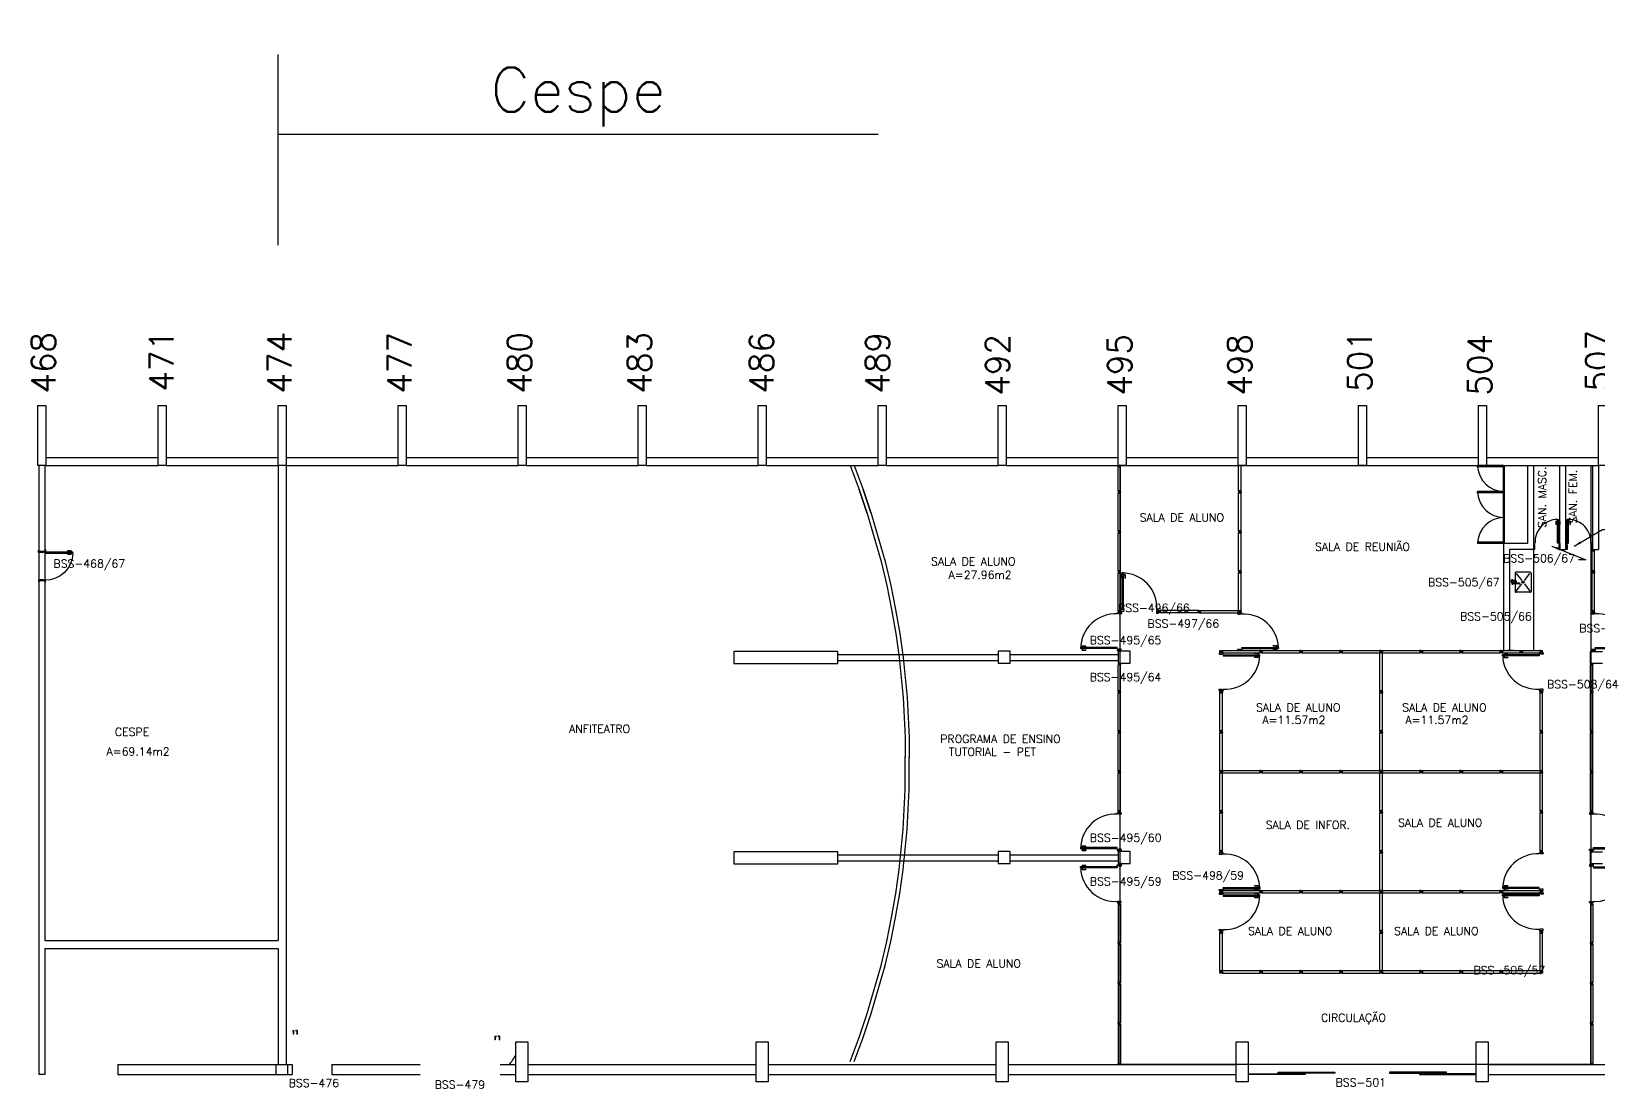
# Model space of a CAD drawing. Extents: x 0 to 244, y -71 to 76.
# Drawn here: x -0.19 to 38.98, y -0.35 to 26.07 of the extents above; entities that cross this region are included whole.
import ezdxf
from ezdxf.enums import TextEntityAlignment as Align

# ---------------------------------------------------------------- set-up
doc = ezdxf.new("R2010")
doc.units = 0
doc.header["$LTSCALE"] = 0.01
doc.header["$MEASUREMENT"] = 0
doc.header["$PDMODE"] = 98
doc.layers.get('0').update_dxf_attribs({"linetype": 'CONTINUOUS'})
doc.layers.get('DEFPOINTS').update_dxf_attribs({"linetype": 'CONTINUOUS'})
for name, color, linetype in [('3', 3, 'CONTINUOUS'), ('ALV', 2, 'CONTINUOUS'), ('APSAN', 1, 'CONTINUOUS'), ('DIV', 2, 'CONTINUOUS'), ('ESQ', 1, 'CONTINUOUS'), ('ESTR', 3, 'CONTINUOUS'), ('LAYOUT-ANF', 1, 'CONTINUOUS'), ('MAÇANETA', 2, 'CONTINUOUS'), ('NOPILAR1', 2, 'CONTINUOUS'), ('PEÇAS', 1, 'CONTINUOUS'), ('PORTA', 2, 'CONTINUOUS'), ('SOLEIRA', 1, 'CONTINUOUS'), ('TEXTO', 2, 'CONTINUOUS'), ('TEXTO-ENDEREÇO', 2, 'CONTINUOUS'), ('TXT-END-EXTERNO', 2, 'CONTINUOUS'), ('ÁREA', 2, 'CONTINUOUS')]:
    doc.layers.add(name, color=color, linetype=linetype)
doc.layers.get('0').freeze()
doc.styles.add('1', font='romans.shx')
doc.styles.add('NOPILAR', font='simplex.shx', dxfattribs={"height": 0.6})
doc.styles.add('UNB-100', font='simplex.shx', dxfattribs={"height": 0.2})
doc.styles.add('UNB-100-1', font='simplex.shx', dxfattribs={"height": 0.2})
doc.dimstyles.new('1-600', dxfattribs={"dimtxt": 1.1, "dimasz": 2.5, "dimexe": 2, "dimexo": 4, "dimgap": 0.2, "dimtad": 1, "dimdec": 0, "dimzin": 4, "dimdsep": 46, "dimlunit": 6, "dimtxsty": '1', "dimblk1": 'NONE', "dimblk2": 'NONE', "dimsah": 1, "dimcen": 0, "dimclrd": 2, "dimclre": 2, "dimclrt": 2, "dimadec": 0, "dimazin": 0, "dimtfac": 1, "dimtdec": 0, "dimtmove": 2, "dimatfit": 3, "dimldrblk": 'NONE', "dimfxl": 1, "dimtolj": 1, "dimtzin": 0, "dimarcsym": 0})
doc.dimstyles.get("Standard").update_dxf_attribs({"dimtxt": 0.18, "dimasz": 0.18, "dimexe": 0.18, "dimexo": 0.0625, "dimgap": 0.09, "dimtad": 0, "dimtih": 1, "dimtoh": 1, "dimdec": 4, "dimzin": 0, "dimdsep": 46, "dimtxsty": 'Standard', "dimcen": 0.09, "dimadec": 0, "dimazin": 0, "dimtfac": 1, "dimtdec": 4, "dimtofl": 0, "dimtmove": 0, "dimatfit": 3, "dimfxl": 1, "dimtolj": 1, "dimtzin": 0, "dimarcsym": 0})

# ---------------------------------------------------------------- blocks, each defined once
blk = doc.blocks.new('PILAR-SSN')
blk.add_lwpolyline([(0.2, 0), (0.2, -1.5), (0, -1.5), (0, 0)], close=True)
blk = doc.blocks.new('A$C73356FFD')
at = {"layer": 'DIV'}
for p, q in [((0.022, 0.06), (0, 0.06)), ((0, 0.06), (0, 0.036)), ((0, 0.06), (0, 0.039)), ((0, 0.039), (0, 0.057)), ((0.009, 0.036), (0, 0.036)), ((0.009, 0.036), (0, 0.036)), ((0.009, 0.024), (0, 0.024)), ((0.009, 0.024), (0, 0.024)), ((0, 0), (0, 0.024)), ((0.009, 0.024), (0.009, 0.036)), ((0.009, 0.036), (0.009, 0.024)), ((0.022, 0.06), (0.022, 0.05)), ((0.022, 0.05), (0.038, 0.05)), ((0.022, 0.01), (0.038, 0.01)), ((0.022, 0), (0.022, 0.01)), ((0.025, 0.03), (0.035, 0.03)), ((0.035, 0.03), (0.025, 0.03)), ((0.03, 0.025), (0.03, 0.035)), ((0.03, 0.035), (0.03, 0.025)), ((0.038, 0.06), (0.038, 0.05)), ((0.038, 0.06), (0.06, 0.06)), ((0.038, 0), (0.038, 0.01)), ((0.05, 0.024), (0.05, 0.036)), ((0.05, 0.036), (0.06, 0.036)), ((0.05, 0.024), (0.06, 0.024)), ((0.06, 0.036), (0.06, 0.06)), ((0.06, 0.024), (0.06, 0)), ((0.022, 0), (0, 0)), ((0.038, 0), (0.06, 0))]:
    blk.add_line(p, q, dxfattribs=at)
blk = doc.blocks.new('DIV-SSN')
for p, q in [((-0.005, 0), (0.005, 0)), ((0, 0.005), (0, -0.005)), ((-0.03, -0.03), (-0.03, -0.97)), ((0.03, -0.03), (-0.03, -0.03)), ((-0.03, -0.03), (-0.009, -0.03)), ((-0.009, -0.03), (-0.027, -0.03)), ((-0.006, -0.02), (0.006, -0.02)), ((-0.006, -0.02), (-0.006, -0.03)), ((-0.005, -0.022), (0.005, -0.022)), ((-0.005, -0.022), (-0.005, -0.029)), ((0.005, -0.029), (-0.005, -0.029)), ((0.005, -0.03), (-0.005, -0.03)), ((0.005, -0.022), (0.005, -0.029)), ((0.006, -0.02), (0.006, -0.03)), ((0.03, -0.03), (0.03, -0.97)), ((0.03, -0.97), (-0.03, -0.97)), ((0.007, -0.999), (-0.007, -0.999)), ((-0.006, -0.98), (-0.006, -0.97)), ((-0.006, -0.98), (0.006, -0.98)), ((0.005, -0.97), (-0.005, -0.97)), ((0, -0.991), (0, -1.006)), ((0.006, -0.98), (0.006, -0.97))]:
    blk.add_line(p, q)
blk = doc.blocks.new('PDV2E-SSN')
at = {"layer": 'DIV'}
for p, q in [((0.034, 0.925), (0.034, 0.835)), ((0.034, 0.925), (0.074, 0.925)), ((0.044, 0.835), (0.034, 0.835)), ((0.044, 0.915), (0.044, 0.835)), ((0.044, 0.915), (0.074, 0.915)), ((0.076, 0.05), (0.076, 0.965)), ((0.106, 0.965), (0.076, 0.965)), ((0.106, 0.05), (0.106, 0.965)), ((0.148, 0.925), (0.108, 0.925)), ((0.138, 0.915), (0.108, 0.915)), ((0.138, 0.915), (0.138, 0.835)), ((0.138, 0.835), (0.148, 0.835)), ((0.148, 0.925), (0.148, 0.835)), ((0.031, 0.05), (0.031, -0.05)), ((0.051, 0.05), (0.031, 0.05)), ((0.051, 0.02), (0.051, 0.05)), ((0.051, 0.02), (0.061, 0.02)), ((0.061, -0.05), (0.061, 0.02)), ((0.076, 0.05), (0.106, 0.05)), ((0.95, 0.02), (0.94, 0.02)), ((0.94, -0.05), (0.94, 0.02)), ((0.95, 0.02), (0.95, 0.05)), ((0.95, 0.05), (0.97, 0.05)), ((0.97, 0.05), (0.97, 0.035)), ((0.97, 0.035), (0.97, -0.035)), ((0.031, -0.05), (0.061, -0.05)), ((0.97, -0.05), (0.94, -0.05)), ((0.97, -0.035), (0.97, -0.05))]:
    blk.add_line(p, q, dxfattribs=at)
at = {"layer": 'DIV', "color": 1}
blk.add_arc((0.076, 0.1), 0.865, 356.6786, 90, dxfattribs=at)
blk = doc.blocks.new('PDV2D-SSN')
at = {"color": 2}
for p, q in [((-0.148, 0.925), (-0.108, 0.925)), ((-0.148, 0.925), (-0.148, 0.835)), ((-0.138, 0.915), (-0.108, 0.915)), ((-0.138, 0.915), (-0.138, 0.835)), ((-0.106, 0.05), (-0.106, 0.965)), ((-0.076, 0.05), (-0.076, 0.965)), ((-0.034, 0.925), (-0.074, 0.925)), ((-0.044, 0.915), (-0.074, 0.915)), ((-0.044, 0.915), (-0.044, 0.835)), ((-0.044, 0.835), (-0.034, 0.835)), ((-0.034, 0.925), (-0.034, 0.835)), ((-0.076, 0.05), (-0.106, 0.05))]:
    blk.add_line(p, q, dxfattribs=at)
for p, q in [((-0.138, 0.835), (-0.148, 0.835)), ((-0.106, 0.965), (-0.076, 0.965)), ((-0.95, 0.05), (-0.97, 0.05)), ((-0.97, 0.05), (-0.97, 0.035)), ((-0.97, 0.035), (-0.97, -0.035)), ((-0.95, 0.02), (-0.95, 0.05)), ((-0.95, 0.02), (-0.94, 0.02)), ((-0.94, -0.05), (-0.94, 0.02)), ((-0.051, 0.02), (-0.061, 0.02)), ((-0.061, -0.05), (-0.061, 0.02)), ((-0.051, 0.05), (-0.031, 0.05)), ((-0.051, 0.02), (-0.051, 0.05)), ((-0.031, 0.05), (-0.031, -0.05)), ((-0.97, -0.035), (-0.97, -0.05)), ((-0.97, -0.05), (-0.94, -0.05)), ((-0.031, -0.05), (-0.061, -0.05))]:
    blk.add_line(p, q)
at = {"color": 1}
blk.add_arc((-0.076, 0.1), 0.865, 91.988, 183.3214, dxfattribs=at)
blk = doc.blocks.new('PISOANF-SSN')
for p, q in [((0, 0), (-0.224, -0.6)), ((-0.224, -0.6), (-0.427, -1.2)), ((-0.427, -1.2), (-0.603, -1.8)), ((-0.603, -1.8), (-0.772, -2.4)), ((-0.772, -2.4), (-0.914, -3)), ((-0.914, -3), (-1.032, -3.6)), ((-1.032, -3.6), (-1.14, -4.2)), ((-1.14, -4.2), (-1.223, -4.8)), ((-1.223, -4.8), (-1.28, -5.3)), ((-1.28, -5.3), (-1.324, -5.8)), ((-1.324, -5.8), (-1.355, -6.3)), ((-1.355, -6.3), (-1.374, -6.8)), ((-1.374, -6.8), (-1.374, -7.111)), ((-1.374, -7.111), (-1.38, -7.611)), ((-1.374, -8.093), (-1.38, -7.593)), ((-1.355, -8.593), (-1.374, -8.093)), ((-1.324, -9.093), (-1.355, -8.593)), ((-1.28, -9.593), (-1.324, -9.093)), ((-1.223, -10.093), (-1.28, -9.593)), ((-1.14, -10.693), (-1.223, -10.093)), ((-1.032, -11.293), (-1.14, -10.693)), ((-0.914, -11.893), (-1.032, -11.293)), ((-0.772, -12.493), (-0.914, -11.893)), ((-0.603, -13.093), (-0.772, -12.493)), ((-0.427, -13.693), (-0.603, -13.093))]:
    blk.add_line(p, q)
blk.add_lwpolyline([(-0.224, -14.293), (-0.427, -13.693)], close=True)
blk.add_lwpolyline([(0, -14.893), (-0.224, -14.293)])
blk = doc.blocks.new('DIVMT-SSN')
for p, q in [((-0.03, 0.008), (-0.03, 0.03)), ((-0.006, 0.03), (-0.03, 0.03)), ((-0.03, 0.008), (-0.02, 0.008)), ((-0.02, -0.008), (-0.02, 0.008)), ((-0.006, 0.02), (-0.006, 0.03)), ((0.006, 0.02), (-0.006, 0.02)), ((-0.005, 0), (0.005, 0)), ((0.005, 0), (-0.005, 0)), ((0, 0.005), (0, -0.005)), ((0, -0.005), (0, 0.005)), ((0.006, 0.03), (0.03, 0.03)), ((0.006, 0.02), (0.006, 0.03)), ((0.03, 0.008), (0.02, 0.008)), ((0.02, -0.008), (0.02, 0.008)), ((0.03, 0.008), (0.03, 0.03)), ((-0.03, -0.008), (-0.03, -0.03)), ((-0.03, -0.008), (-0.02, -0.008)), ((-0.03, -0.03), (-0.03, -0.97)), ((-0.03, -0.03), (-0.009, -0.03)), ((0.03, -0.03), (-0.03, -0.03)), ((-0.03, -0.03), (-0.006, -0.03)), ((-0.009, -0.03), (-0.027, -0.03)), ((-0.006, -0.02), (-0.006, -0.03)), ((-0.006, -0.02), (0.006, -0.02)), ((-0.006, -0.02), (-0.006, -0.03)), ((0.006, -0.02), (-0.006, -0.02)), ((0.005, -0.03), (-0.005, -0.03)), ((0.006, -0.02), (0.006, -0.03)), ((0.006, -0.02), (0.006, -0.03)), ((0.03, -0.03), (0.006, -0.03)), ((0.03, -0.008), (0.02, -0.008)), ((0.03, -0.008), (0.03, -0.03)), ((0.03, -0.03), (0.03, -0.97)), ((0.03, -0.97), (-0.03, -0.97)), ((-0.006, -0.98), (-0.006, -0.97)), ((-0.006, -0.98), (0.006, -0.98)), ((0.006, -1.001), (-0.006, -1.001)), ((0.005, -0.97), (-0.005, -0.97)), ((0, -0.994), (0, -1.007)), ((0, -1.02), (0, -1.021)), ((0.006, -0.98), (0.006, -0.97))]:
    blk.add_line(p, q)
blk = doc.blocks.new('MTINI-SSN')
for p, q in [((-0.03, 0.008), (-0.03, 0.028)), ((-0.03, 0.028), (-0.008, 0.028)), ((-0.03, 0.008), (-0.02, 0.008)), ((-0.02, 0), (-0.02, 0.008)), ((-0.001, 0), (-0.02, 0)), ((-0.008, 0.019), (-0.008, 0.028)), ((0.008, 0.019), (-0.008, 0.019)), ((0.005, 0), (-0.005, 0)), ((0.02, 0), (-0.001, 0)), ((0, -0.005), (0, 0.005)), ((0.008, 0.019), (0.008, 0.028)), ((0.03, 0.028), (0.008, 0.028)), ((0.03, 0.008), (0.02, 0.008)), ((0.02, 0), (0.02, 0.008)), ((0.03, 0.008), (0.03, 0.028))]:
    blk.add_line(p, q)
blk = doc.blocks.new('MTT-SSN')
for p, q in [((-0.0051, 0), (0.0051, 0)), ((0, -0.0051), (0, 0.0051))]:
    blk.add_line(p, q)
blk.add_lwpolyline([(-0.008, 0.03), (-0.008, 0.02), (0.008, 0.02), (0.008, 0.03), (0.03, 0.03), (0.03, 0.006), (0.0205, 0.006), (0.0205, -0.006), (0.03, -0.006), (0.03, -0.03), (0.008, -0.03), (0.008, -0.02), (-0.008, -0.02), (-0.008, -0.03), (-0.03, -0.03), (-0.03, -0.006), (-0.0185, -0.006), (-0.0185, 0.006), (-0.03, 0.006), (-0.03, 0.03)], close=True)
blk = doc.blocks.new('*D55')
at = {"color": 2, "linetype": 'ByBlock', "transparency": 16777216}
for p, q in [((7.121, 534.963), (7.121, 539.734)), ((34.321, 537.734), (7.121, 537.734))]:
    blk.add_line(p, q, dxfattribs=at)
at = {"layer": 'DEFPOINTS', "color": 0, "linetype": 'ByBlock', "transparency": 16777216}
for p in [(7.121, 537.734), (7.121, 530.963), (34.321, 530.963)]:
    blk.add_point(p, dxfattribs=at)
at = {"color": 2, "linetype": 'ByBlock', "transparency": 16777216, "insert": (20.721, 538.668), "char_height": 1.1, "attachment_point": 5, "style": '1'}
blk.add_mtext('\\A1;Sociologia Pós-Grad.', dxfattribs=at)
blk = doc.blocks.new('_NONE')
at = {"color": 0, "linetype": 'ByBlock'}
blk.add_circle((0, 0), 0.25, dxfattribs=at)
blk = doc.blocks.new('*D44')
at = {"color": 2, "linetype": 'ByBlock', "transparency": 16777216}
for p, q in [((-13.879, 534.963), (-13.879, 539.734)), ((-7.879, 537.734), (-13.879, 537.734))]:
    blk.add_line(p, q, dxfattribs=at)
at = {"layer": 'DEFPOINTS', "color": 0, "linetype": 'ByBlock', "transparency": 16777216}
for p in [(-13.879, 537.734), (-13.879, 530.963), (-7.879, 530.963)]:
    blk.add_point(p, dxfattribs=at)
at = {"color": 2, "linetype": 'ByBlock', "transparency": 16777216, "insert": (-10.879, 538.668), "char_height": 1.1, "attachment_point": 5, "style": '1'}
blk.add_mtext('\\A1;Cespe', dxfattribs=at)
blk = doc.blocks.new('DOOR70')
at = {"layer": 'MAÇANETA'}
for p, q in [((-0.015, -0.565), (-0.01, -0.565)), ((-0.015, -0.655), (-0.015, -0.565)), ((-0.015, -0.655), (0.012, -0.655)), ((-0.01, -0.655), (-0.01, -0.565)), ((-0.01, -0.635), (0.012, -0.635)), ((0.012, -0.663), (0.012, -0.628)), ((0.012, -0.628), (0.015, -0.628)), ((0.012, -0.663), (0.015, -0.663)), ((0.053, -0.628), (0.05, -0.628)), ((0.053, -0.663), (0.05, -0.663)), ((0.053, -0.663), (0.053, -0.628)), ((0.075, -0.635), (0.053, -0.635)), ((0.08, -0.655), (0.053, -0.655)), ((0.08, -0.565), (0.075, -0.565)), ((0.075, -0.655), (0.075, -0.565)), ((0.08, -0.655), (0.08, -0.565))]:
    blk.add_line(p, q, dxfattribs=at)
at = {"layer": 'PORTA'}
for p, q in [((0.015, -0.7), (0.015, 0)), ((0.015, 0), (0.05, 0)), ((0.05, -0.7), (0.05, 0)), ((0.05, -0.7), (0.015, -0.7))]:
    blk.add_line(p, q, dxfattribs=at)
at = {"layer": 'PORTA', "color": 1}
blk.add_arc((0.02, 0), 0.7, 272.4563, 0, dxfattribs=at)
blk = doc.blocks.new('INOXA1-P')
for p, q in [((0.043, 0.008), (0.043, -0.022)), ((0.062, 0.04), (0.071, 0.04)), ((0.131, 0.048), (0.076, 0.043)), ((0.131, -0.002), (0.076, 0.003)), ((0.12, 0.23), (0.12, 0.047)), ((0.22, 0.25), (0.14, 0.25)), ((0.15, 0.22), (0.287, 0.043)), ((0.5, 0.25), (0.22, 0.25)), ((0.353, 0.043), (0.49, 0.22)), ((0.52, 0.23), (0.52, -0.23)), ((0.22, -0.027), (0.054, -0.027)), ((0.22, -0.037), (0.054, -0.037)), ((0.063, -0.003), (0.063, -0.021)), ((0.12, -0.001), (0.12, -0.027)), ((0.12, -0.037), (0.12, -0.23)), ((0.22, -0.25), (0.14, -0.25)), ((0.15, -0.22), (0.287, -0.043)), ((0.231, -0.027), (0.22, -0.027)), ((0.231, -0.037), (0.22, -0.037)), ((0.5, -0.25), (0.22, -0.25)), ((0.353, -0.043), (0.49, -0.22))]:
    blk.add_line(p, q)
blk.add_lwpolyline([(0.076, 0.003), (0.072, 0.004), (0.069, 0.009), (0.067, 0.015), (0.066, 0.023), (0.067, 0.031), (0.069, 0.037), (0.072, 0.042), (0.076, 0.043)])
blk.add_lwpolyline([(0.131, 0.048), (0.137, 0.046), (0.143, 0.041), (0.147, 0.033), (0.148, 0.023), (0.147, 0.013), (0.143, 0.006), (0.137, 0), (0.131, -0.002), (0.125, 0), (0.119, 0.006), (0.115, 0.013), (0.114, 0.023), (0.115, 0.033), (0.119, 0.041), (0.125, 0.046)], close=True)
for radius in [0.0266, 0.0163]:
    blk.add_circle((0.32, 0), radius)
for centre, radius, start, end in [((0.054, 0.023), 0.0349, 36.1705, 252.2568), ((0.054, 0.023), 0.0189, 62.7367, 235.7375), ((0.073, -0.003), 0.01, 102.8285, 180), ((0.054, 0.023), 0.0349, 285.5373, 323.9987), ((0.14, 0.23), 0.02, 90, 180), ((0.5, 0.23), 0.02, 360, 90), ((0.054, -0.032), 0.0145, 20.161, 339.839), ((0.054, -0.032), 0.005, 90.0037, 269.9963), ((0.14, -0.23), 0.02, 180, 270), ((0.231, -0.032), 0.00738, 222.6559, 137.3441), ((0.231, -0.032), 0.005, 269.9935, 90.0065), ((0.5, -0.23), 0.02, 270, 360)]:
    blk.add_arc(centre, radius, start, end)
blk = doc.blocks.new('*D78')
at = {"layer": 'DEFPOINTS', "color": 0, "transparency": 16777216}
for p in [(5.975, 23.491), (5.975, 16.72), (20.975, 16.72)]:
    blk.add_point(p, dxfattribs=at)
at = {"layer": 'TXT-END-EXTERNO', "color": 2, "lineweight": -2, "transparency": 16777216}
for p, q in [((5.975, 20.72), (5.975, 25.491)), ((20.975, 23.491), (5.975, 23.491))]:
    blk.add_line(p, q, dxfattribs=at)
at = {"layer": 'TXT-END-EXTERNO', "color": 2, "transparency": 16777216, "insert": (13.475, 24.425), "char_height": 1.1, "attachment_point": 5, "style": '1'}
blk.add_mtext('\\A1;Cespe', dxfattribs=at)

msp = doc.modelspace()

# ---------------------------------------------------------------- linework, layer by layer
at = {"layer": '3'}
for p, q in [((-0.01, 13.055), (-0.01, 13.105)), ((-0.01, 13.105), (0, 13.105)), ((0, 13.055), (-0.01, 13.055)), ((0, 13.07), (0, 13.055)), ((0, 13.045), (0, 13.055)), ((0.115, 13.045), (0, 13.045)), ((0.15, 13.055), (0.115, 13.055)), ((0.115, 13.055), (0.115, 13.045)), ((0.15, 13.115), (0.16, 13.115)), ((0.15, 13.07), (0.15, 13.065)), ((0.16, 13.065), (0.15, 13.065)), ((0.15, 13.065), (0.15, 13.055)), ((0.16, 13.115), (0.16, 13.065)), ((0, 12.355), (-0.01, 12.355)), ((-0.01, 12.355), (-0.01, 12.305)), ((-0.01, 12.305), (0, 12.305)), ((0.115, 12.365), (0, 12.365)), ((0, 12.365), (0, 12.355)), ((0, 12.34), (0, 12.355)), ((0.115, 12.355), (0.115, 12.365)), ((0.15, 12.355), (0.115, 12.355)), ((0.15, 12.345), (0.15, 12.355)), ((0.16, 12.345), (0.15, 12.345)), ((0.15, 12.34), (0.15, 12.345)), ((0.15, 12.295), (0.16, 12.295)), ((0.16, 12.295), (0.16, 12.345))]:
    msp.add_line(p, q, dxfattribs=at)
at = {"layer": 'ALV'}
for p, q in [((0.175, 15.42), (2.975, 15.42)), ((3.175, 15.42), (5.975, 15.42)), ((6.175, 15.42), (8.975, 15.42)), ((9.175, 15.42), (11.975, 15.42)), ((12.175, 15.42), (14.975, 15.42)), ((15.175, 15.42), (17.975, 15.42)), ((18.175, 15.42), (20.975, 15.42)), ((21.175, 15.42), (23.975, 15.42)), ((24.175, 15.42), (26.975, 15.42)), ((27.175, 15.42), (29.975, 15.42)), ((30.175, 15.42), (32.975, 15.42)), ((33.175, 15.42), (35.975, 15.42)), ((36.175, 15.42), (38.975, 15.42)), ((0, 15.22), (0, 13.07)), ((0.15, 15.22), (0.15, 13.07)), ((0.175, 15.22), (2.975, 15.22)), ((3.175, 15.22), (5.975, 15.22)), ((5.975, 15.22), (5.975, 3.349)), ((6.175, 15.22), (5.975, 15.22)), ((6.175, 15.22), (6.175, 0.249)), ((6.175, 15.22), (8.975, 15.22)), ((9.175, 15.22), (11.975, 15.22)), ((12.175, 15.22), (14.975, 15.22)), ((15.175, 15.22), (17.975, 15.22)), ((18.175, 15.22), (20.975, 15.22)), ((21.175, 15.22), (23.975, 15.22)), ((24.175, 15.22), (26.975, 15.22)), ((27.175, 15.22), (29.975, 15.22)), ((30.175, 15.22), (32.975, 15.22)), ((33.175, 15.22), (35.975, 15.22)), ((36.175, 15.22), (38.975, 15.22)), ((37.2, 15.217), (37.2, 13.27)), ((37.35, 15.217), (37.35, 13.12)), ((38.014, 13.12), (38.014, 15.22)), ((38.164, 13.12), (38.164, 15.22)), ((38.828, 15.22), (38.828, 13.12)), ((38.978, 15.22), (38.978, 13.12)), ((0.15, 13.07), (0, 13.07)), ((37.2, 13.27), (36.6, 13.27)), ((36.6, 13.27), (36.6, 10.601)), ((37.35, 13.12), (36.75, 13.12)), ((36.75, 13.12), (36.75, 10.601)), ((37.35, 13.12), (37.35, 10.601)), ((38.014, 13.12), (38.164, 13.12)), ((38.828, 13.12), (38.978, 13.12)), ((0.15, 12.34), (0, 12.34)), ((0, 12.34), (0, 0)), ((0.15, 12.34), (0.15, 3.349)), ((36.7, 10.601), (36.85, 10.601)), ((19.968, 10.493), (23.975, 10.493)), ((19.968, 10.343), (23.975, 10.343)), ((24.275, 10.493), (26.975, 10.493)), ((24.275, 10.343), (26.975, 10.343)), ((19.968, 5.493), (23.975, 5.493)), ((24.275, 5.493), (26.975, 5.493)), ((19.968, 5.343), (23.975, 5.343)), ((24.275, 5.343), (26.975, 5.343)), ((0.15, 3.349), (5.975, 3.349)), ((0.15, 3.149), (5.975, 3.149)), ((0.15, 3.149), (0.15, 0)), ((5.975, 3.149), (5.975, 0.249)), ((0.15, 0), (0, 0)), ((1.974, 0.249), (5.975, 0.249)), ((1.974, 0.249), (1.974, -0.001)), ((5.922, 0.249), (5.922, -0.001)), ((5.922, 0.249), (6.222, 0.249)), ((6.222, 0.249), (6.325, 0.249)), ((6.222, -0.001), (6.222, 0.249)), ((6.325, 0.249), (6.325, -0.001)), ((7.317, 0.249), (9.525, 0.249)), ((7.317, 0.249), (7.317, -0.001)), ((11.525, 0.249), (11.922, 0.249)), ((12.222, 0.249), (17.922, 0.249)), ((18.222, 0.249), (23.922, 0.249)), ((24.222, 0.249), (29.922, 0.249)), ((36.222, 0.249), (41.922, 0.249)), ((1.974, -0.001), (5.922, -0.001)), ((5.922, -0.001), (6.222, -0.001)), ((6.222, -0.001), (6.325, -0.001)), ((7.317, -0.001), (9.525, -0.001)), ((11.525, -0.001), (11.922, -0.001)), ((12.222, -0.001), (17.922, -0.001)), ((18.222, -0.001), (23.922, -0.001)), ((24.222, -0.001), (29.922, -0.001)), ((36.222, -0.001), (41.922, -0.001))]:
    msp.add_line(p, q, dxfattribs=at)
at = {"layer": 'DIV'}
for p, q in [((26.97, 15.19), (27.03, 15.19)), ((26.97, 14.597), (26.97, 15.19)), ((26.993, 15.221), (27.006, 15.221)), ((27.006, 15.199), (26.994, 15.199)), ((26.994, 15.199), (26.994, 15.19)), ((26.995, 15.19), (27.005, 15.19)), ((27, 15.24), (27, 15.241)), ((27, 15.214), (27, 15.227)), ((27.006, 15.199), (27.006, 15.19)), ((27.03, 14.597), (27.03, 15.19)), ((29.983, 14.596), (29.983, 15.189)), ((30.043, 14.596), (30.043, 15.189)), ((26.97, 14.597), (27.03, 14.597)), ((26.97, 14.575), (26.97, 14.597)), ((26.97, 14.597), (26.994, 14.597)), ((26.97, 14.575), (26.98, 14.575)), ((26.97, 14.559), (26.97, 14.537)), ((26.97, 14.559), (26.98, 14.559)), ((26.994, 14.537), (26.97, 14.537)), ((26.98, 14.575), (26.98, 14.559)), ((26.994, 14.587), (26.994, 14.597)), ((26.994, 14.587), (26.994, 14.597)), ((27.006, 14.587), (26.994, 14.587)), ((26.994, 14.587), (27.006, 14.587)), ((26.994, 14.546), (26.994, 14.537)), ((26.994, 14.546), (27.006, 14.546)), ((26.995, 14.597), (27.005, 14.597)), ((27.005, 14.567), (26.995, 14.567)), ((26.995, 14.567), (27.005, 14.567)), ((27, 14.562), (27, 14.572)), ((27, 14.572), (27, 14.562)), ((27.006, 14.587), (27.006, 14.597)), ((27.03, 14.597), (27.006, 14.597)), ((27.006, 14.587), (27.006, 14.597)), ((27.006, 14.546), (27.006, 14.537)), ((27.006, 14.537), (27.03, 14.537)), ((27.03, 14.597), (27.009, 14.597)), ((27.009, 14.597), (27.027, 14.597)), ((27.02, 14.575), (27.02, 14.559)), ((27.03, 14.575), (27.02, 14.575)), ((27.03, 14.559), (27.02, 14.559)), ((27.03, 14.575), (27.03, 14.597)), ((27.03, 14.559), (27.03, 14.537)), ((29.983, 14.596), (30.043, 14.596)), ((29.983, 14.574), (29.983, 14.596)), ((29.983, 14.596), (30.007, 14.596)), ((29.983, 14.574), (29.993, 14.574)), ((29.983, 14.558), (29.983, 14.536)), ((29.983, 14.558), (29.993, 14.558)), ((30.007, 14.536), (29.983, 14.536)), ((29.993, 14.574), (29.993, 14.558)), ((30.007, 14.587), (30.007, 14.596)), ((30.007, 14.587), (30.007, 14.596)), ((30.019, 14.587), (30.007, 14.587)), ((30.007, 14.587), (30.019, 14.587)), ((30.007, 14.546), (30.007, 14.536)), ((30.007, 14.546), (30.019, 14.546)), ((30.008, 14.596), (30.018, 14.596)), ((30.018, 14.566), (30.008, 14.566)), ((30.008, 14.566), (30.018, 14.566)), ((30.013, 14.561), (30.013, 14.571)), ((30.013, 14.571), (30.013, 14.561)), ((30.019, 14.587), (30.019, 14.596)), ((30.043, 14.596), (30.019, 14.596)), ((30.019, 14.587), (30.019, 14.596)), ((30.019, 14.546), (30.019, 14.536)), ((30.019, 14.536), (30.043, 14.536)), ((30.043, 14.596), (30.022, 14.596)), ((30.022, 14.596), (30.04, 14.596)), ((30.033, 14.574), (30.033, 14.558)), ((30.043, 14.574), (30.033, 14.574)), ((30.043, 14.558), (30.033, 14.558)), ((30.043, 14.574), (30.043, 14.596)), ((30.043, 14.558), (30.043, 14.536)), ((38.817, 13.088), (38.877, 13.088)), ((38.817, 12.597), (38.817, 13.088)), ((38.841, 13.119), (38.853, 13.119)), ((38.853, 13.098), (38.841, 13.098)), ((38.841, 13.098), (38.841, 13.088)), ((38.842, 13.088), (38.852, 13.088)), ((38.847, 13.138), (38.847, 13.139)), ((38.847, 13.112), (38.847, 13.125)), ((38.853, 13.098), (38.853, 13.088)), ((38.877, 12.597), (38.877, 13.088)), ((38.817, 12.597), (38.877, 12.597)), ((38.817, 12.575), (38.817, 12.597)), ((38.817, 12.597), (38.841, 12.597)), ((38.817, 12.575), (38.827, 12.575)), ((38.817, 12.559), (38.817, 12.537)), ((38.817, 12.559), (38.827, 12.559)), ((38.841, 12.537), (38.817, 12.537)), ((38.827, 12.575), (38.827, 12.559)), ((38.841, 12.587), (38.841, 12.597)), ((38.841, 12.587), (38.841, 12.597)), ((38.853, 12.587), (38.841, 12.587)), ((38.841, 12.587), (38.853, 12.587)), ((38.841, 12.546), (38.841, 12.537)), ((38.841, 12.546), (38.853, 12.546)), ((38.842, 12.597), (38.852, 12.597)), ((38.852, 12.567), (38.842, 12.567)), ((38.842, 12.567), (38.852, 12.567)), ((38.847, 12.562), (38.847, 12.572)), ((38.847, 12.572), (38.847, 12.562)), ((38.853, 12.587), (38.853, 12.597)), ((38.877, 12.597), (38.853, 12.597)), ((38.853, 12.587), (38.853, 12.597)), ((38.853, 12.546), (38.853, 12.537)), ((38.853, 12.537), (38.877, 12.537)), ((38.877, 12.597), (38.856, 12.597)), ((38.856, 12.597), (38.874, 12.597)), ((38.867, 12.575), (38.867, 12.559)), ((38.877, 12.575), (38.867, 12.575)), ((38.877, 12.559), (38.867, 12.559)), ((38.877, 12.575), (38.877, 12.597)), ((38.877, 12.559), (38.877, 12.537)), ((30.007, 11.567), (29.993, 11.567)), ((29.999, 11.56), (29.999, 11.574)), ((30.019, 11.573), (30.028, 11.573)), ((30.019, 11.573), (30.019, 11.561)), ((30.019, 11.561), (30.028, 11.561)), ((30.028, 11.537), (30.028, 11.597)), ((30.028, 11.562), (30.028, 11.572)), ((26.97, 9.597), (26.97, 10.237)), ((26.977, 10.245), (27.037, 10.245)), ((27.001, 10.276), (27.013, 10.276)), ((27.013, 10.255), (27.001, 10.255)), ((27.001, 10.255), (27.001, 10.245)), ((27.002, 10.245), (27.012, 10.245)), ((27.007, 10.269), (27.007, 10.283)), ((27.013, 10.255), (27.013, 10.245)), ((27.03, 9.597), (27.03, 10.237)), ((38.775, 9.597), (38.775, 10.237)), ((38.775, 10.237), (38.835, 10.237)), ((38.799, 10.268), (38.812, 10.268)), ((38.811, 10.247), (38.799, 10.247)), ((38.799, 10.247), (38.799, 10.237)), ((38.8, 10.237), (38.81, 10.237)), ((38.805, 10.261), (38.805, 10.274)), ((38.811, 10.247), (38.811, 10.237)), ((38.835, 9.597), (38.835, 10.237)), ((26.97, 9.597), (27.03, 9.597)), ((26.97, 9.575), (26.97, 9.597)), ((26.97, 9.597), (26.994, 9.597)), ((26.97, 9.575), (26.98, 9.575)), ((26.97, 9.559), (26.97, 9.537)), ((26.97, 9.559), (26.98, 9.559)), ((26.994, 9.537), (26.97, 9.537)), ((26.98, 9.575), (26.98, 9.559)), ((26.994, 9.587), (26.994, 9.597)), ((26.994, 9.587), (26.994, 9.597)), ((27.006, 9.587), (26.994, 9.587)), ((26.994, 9.587), (27.006, 9.587)), ((26.994, 9.546), (26.994, 9.537)), ((26.994, 9.546), (27.006, 9.546)), ((26.995, 9.597), (27.005, 9.597)), ((27.005, 9.567), (26.995, 9.567)), ((26.995, 9.567), (27.005, 9.567)), ((27, 9.562), (27, 9.572)), ((27, 9.572), (27, 9.562)), ((27.006, 9.587), (27.006, 9.597)), ((27.03, 9.597), (27.006, 9.597)), ((27.006, 9.587), (27.006, 9.597)), ((27.006, 9.546), (27.006, 9.537)), ((27.006, 9.537), (27.03, 9.537)), ((27.03, 9.597), (27.009, 9.597)), ((27.009, 9.597), (27.027, 9.597)), ((27.02, 9.575), (27.02, 9.559)), ((27.03, 9.575), (27.02, 9.575)), ((27.03, 9.559), (27.02, 9.559)), ((27.03, 9.575), (27.03, 9.597)), ((27.03, 9.559), (27.03, 9.537)), ((38.775, 9.597), (38.835, 9.597)), ((38.775, 9.597), (38.799, 9.597)), ((38.775, 9.575), (38.775, 9.597)), ((38.775, 9.575), (38.785, 9.575)), ((38.775, 9.559), (38.785, 9.559)), ((38.775, 9.559), (38.775, 9.537)), ((38.799, 9.537), (38.775, 9.537)), ((38.785, 9.575), (38.785, 9.559)), ((38.799, 9.587), (38.799, 9.597)), ((38.799, 9.587), (38.799, 9.597)), ((38.799, 9.587), (38.811, 9.587)), ((38.811, 9.587), (38.799, 9.587)), ((38.799, 9.546), (38.811, 9.546)), ((38.799, 9.546), (38.799, 9.537)), ((38.8, 9.597), (38.81, 9.597)), ((38.8, 9.567), (38.81, 9.567)), ((38.81, 9.567), (38.8, 9.567)), ((38.805, 9.572), (38.805, 9.562)), ((38.805, 9.562), (38.805, 9.572)), ((38.811, 9.587), (38.811, 9.597)), ((38.835, 9.597), (38.811, 9.597)), ((38.811, 9.587), (38.811, 9.597)), ((38.811, 9.546), (38.811, 9.537)), ((38.811, 9.537), (38.835, 9.537)), ((38.814, 9.597), (38.832, 9.597)), ((38.835, 9.597), (38.814, 9.597)), ((38.835, 9.575), (38.825, 9.575)), ((38.825, 9.575), (38.825, 9.559)), ((38.835, 9.559), (38.825, 9.559)), ((38.835, 9.575), (38.835, 9.597)), ((38.835, 9.559), (38.835, 9.537)), ((26.97, 1.276), (26.97, 1.298)), ((26.994, 1.298), (26.97, 1.298)), ((26.97, 1.276), (26.98, 1.276)), ((26.97, 1.26), (26.97, 1.238)), ((26.97, 1.26), (26.98, 1.26)), ((26.97, 1.238), (26.991, 1.238)), ((27.03, 1.238), (26.97, 1.238)), ((26.97, 1.238), (26.994, 1.238)), ((26.97, 1.238), (26.97, 0.279)), ((26.991, 1.238), (26.973, 1.238)), ((26.98, 1.26), (26.98, 1.276)), ((26.994, 1.289), (26.994, 1.298)), ((27.006, 1.289), (26.994, 1.289)), ((26.994, 1.248), (26.994, 1.238)), ((26.994, 1.248), (27.006, 1.248)), ((26.994, 1.248), (26.994, 1.238)), ((27.006, 1.248), (26.994, 1.248)), ((26.995, 1.268), (27.005, 1.268)), ((27.005, 1.268), (26.995, 1.268)), ((27.005, 1.238), (26.995, 1.238)), ((27, 1.273), (27, 1.263)), ((27, 1.263), (27, 1.273)), ((27.006, 1.298), (27.03, 1.298)), ((27.006, 1.289), (27.006, 1.298)), ((27.006, 1.248), (27.006, 1.238)), ((27.006, 1.248), (27.006, 1.238)), ((27.03, 1.238), (27.006, 1.238)), ((27.03, 1.276), (27.02, 1.276)), ((27.02, 1.26), (27.02, 1.276)), ((27.03, 1.26), (27.02, 1.26)), ((27.03, 1.276), (27.03, 1.298)), ((27.03, 1.26), (27.03, 1.238)), ((27.03, 1.238), (27.03, 0.279)), ((38.799, 1.298), (38.775, 1.298)), ((38.775, 1.276), (38.775, 1.298)), ((38.775, 1.276), (38.785, 1.276)), ((38.775, 1.26), (38.785, 1.26)), ((38.775, 1.26), (38.775, 1.238)), ((38.835, 1.238), (38.775, 1.238)), ((38.775, 1.238), (38.799, 1.238)), ((38.775, 1.238), (38.796, 1.238)), ((38.775, 1.238), (38.775, 0.279)), ((38.796, 1.238), (38.778, 1.238)), ((38.785, 1.26), (38.785, 1.276)), ((38.799, 1.289), (38.799, 1.298)), ((38.811, 1.289), (38.799, 1.289)), ((38.811, 1.248), (38.799, 1.248)), ((38.799, 1.248), (38.811, 1.248)), ((38.799, 1.248), (38.799, 1.238)), ((38.799, 1.248), (38.799, 1.238)), ((38.81, 1.268), (38.8, 1.268)), ((38.8, 1.268), (38.81, 1.268)), ((38.81, 1.238), (38.8, 1.238)), ((38.805, 1.263), (38.805, 1.273)), ((38.805, 1.273), (38.805, 1.263)), ((38.811, 1.289), (38.811, 1.298)), ((38.811, 1.298), (38.835, 1.298)), ((38.811, 1.248), (38.811, 1.238)), ((38.811, 1.248), (38.811, 1.238)), ((38.835, 1.238), (38.811, 1.238)), ((38.825, 1.26), (38.825, 1.276)), ((38.835, 1.276), (38.825, 1.276)), ((38.835, 1.26), (38.825, 1.26)), ((38.835, 1.276), (38.835, 1.298)), ((38.835, 1.26), (38.835, 1.238)), ((38.835, 1.238), (38.835, 0.279)), ((27.03, 0.279), (26.97, 0.279)), ((26.994, 0.27), (26.994, 0.279)), ((26.994, 0.27), (27.006, 0.27)), ((27.006, 0.248), (26.994, 0.248)), ((27.005, 0.279), (26.995, 0.279)), ((27, 0.255), (27, 0.242)), ((27, 0.249), (27, 0.247)), ((27.006, 0.27), (27.006, 0.279)), ((38.835, 0.279), (38.775, 0.279)), ((38.799, 0.27), (38.799, 0.279)), ((38.799, 0.27), (38.811, 0.27)), ((38.811, 0.248), (38.799, 0.248)), ((38.81, 0.279), (38.8, 0.279)), ((38.805, 0.255), (38.805, 0.242)), ((38.805, 0.249), (38.805, 0.247)), ((38.811, 0.27), (38.811, 0.279))]:
    msp.add_line(p, q, dxfattribs=at)
at = {"layer": 'ESQ'}
for p, q in [((37.909, 13.83), (37.909, 13.74)), ((37.909, 13.83), (37.949, 13.83)), ((37.919, 13.74), (37.909, 13.74)), ((37.919, 13.82), (37.919, 13.74)), ((37.919, 13.82), (37.949, 13.82)), ((37.949, 13.28), (37.949, 13.87)), ((37.949, 13.87), (37.984, 13.87)), ((37.984, 13.28), (37.984, 13.87)), ((38.014, 13.83), (37.984, 13.83)), ((38.004, 13.82), (37.984, 13.82)), ((38.004, 13.82), (38.004, 13.74)), ((38.004, 13.74), (38.014, 13.74)), ((38.014, 13.83), (38.014, 13.74)), ((38.164, 13.83), (38.164, 13.74)), ((38.164, 13.83), (38.194, 13.83)), ((38.174, 13.74), (38.164, 13.74)), ((38.174, 13.82), (38.174, 13.74)), ((38.174, 13.82), (38.194, 13.82)), ((38.229, 13.87), (38.194, 13.87)), ((38.194, 13.28), (38.194, 13.87)), ((38.229, 13.28), (38.229, 13.87)), ((38.269, 13.83), (38.229, 13.83)), ((38.259, 13.82), (38.229, 13.82)), ((38.259, 13.82), (38.259, 13.74)), ((38.259, 13.74), (38.269, 13.74)), ((38.269, 13.83), (38.269, 13.74)), ((36.601, 13.27), (36.601, 13.305)), ((37.35, 13.27), (37.35, 13.12)), ((37.351, 13.27), (37.371, 13.27)), ((37.351, 13.27), (37.351, 13.12)), ((37.381, 13.12), (37.351, 13.12)), ((37.371, 13.27), (37.371, 13.235)), ((37.381, 13.235), (37.371, 13.235)), ((37.381, 13.235), (37.381, 13.12)), ((37.984, 13.28), (37.949, 13.28)), ((37.984, 13.235), (37.994, 13.235)), ((37.984, 13.235), (37.984, 13.12)), ((37.984, 13.12), (38.014, 13.12)), ((37.994, 13.27), (37.994, 13.235)), ((38.014, 13.27), (37.994, 13.27)), ((38.014, 13.27), (38.014, 13.12)), ((38.164, 13.27), (38.184, 13.27)), ((38.164, 13.27), (38.164, 13.12)), ((38.194, 13.12), (38.164, 13.12)), ((38.184, 13.27), (38.184, 13.235)), ((38.194, 13.235), (38.184, 13.235)), ((38.194, 13.28), (38.229, 13.28)), ((38.194, 13.235), (38.194, 13.12)), ((38.797, 13.235), (38.807, 13.235)), ((38.797, 13.235), (38.797, 13.12)), ((38.797, 13.12), (38.827, 13.12)), ((38.807, 13.27), (38.807, 13.235)), ((38.827, 13.27), (38.807, 13.27)), ((38.827, 13.27), (38.827, 13.12)), ((38.828, 13.27), (38.828, 13.12)), ((6.34, 1.099), (6.38, 1.099)), ((6.35, 1.099), (6.35, 1.009)), ((6.35, 1.089), (6.38, 1.089)), ((6.36, 1.009), (6.35, 1.009)), ((6.36, 1.089), (6.36, 1.009)), ((6.455, 1.099), (6.415, 1.099)), ((6.445, 1.089), (6.415, 1.089)), ((6.445, 1.089), (6.445, 1.009)), ((6.445, 1.009), (6.455, 1.009)), ((6.455, 1.099), (6.455, 1.009)), ((11.395, 0.959), (11.395, 0.869)), ((11.395, 0.959), (11.435, 0.959)), ((11.405, 0.869), (11.395, 0.869)), ((11.405, 0.949), (11.405, 0.869)), ((11.405, 0.949), (11.435, 0.949)), ((11.51, 0.959), (11.47, 0.959)), ((11.5, 0.949), (11.47, 0.949)), ((11.5, 0.949), (11.5, 0.869)), ((11.5, 0.869), (11.51, 0.869)), ((11.51, 0.959), (11.51, 0.869))]:
    msp.add_line(p, q, dxfattribs=at)
for points in [[(30.222, 0.019), (31.648, 0.019), (31.648, -0.001), (30.222, -0.001)], [(35.922, 0.019), (34.501, 0.019), (34.501, -0.001), (35.922, -0.001)]]:
    msp.add_lwpolyline(points, dxfattribs=at)
for points in [[(30.973, 0.039), (30.973, 0.059), (32.387, 0.059), (32.387, 0.039)], [(33.757, 0.059), (33.757, 0.039), (35.176, 0.039), (35.176, 0.059)]]:
    msp.add_lwpolyline(points, close=True, dxfattribs=at)
for centre, start, end in [((37.956, 13.303), 90.5784, 182.3441), ((38.223, 13.303), 357.6559, 89.4216)]:
    msp.add_arc(centre, 0.566, start, end, dxfattribs=at)
at = {"layer": 'ESTR'}
for p, q in [((27.007, 10.595), (27.007, 10.596)), ((19.968, 10.568), (17.365, 10.568)), ((17.365, 10.568), (17.365, 10.268)), ((17.365, 10.268), (19.968, 10.268)), ((19.968, 10.268), (19.968, 10.568)), ((24.275, 10.576), (23.975, 10.576)), ((23.975, 10.576), (23.975, 10.276)), ((23.975, 10.276), (24.275, 10.276)), ((24.275, 10.276), (24.275, 10.576)), ((27.275, 10.576), (26.975, 10.576)), ((26.975, 10.576), (26.975, 10.276)), ((26.975, 10.276), (27.275, 10.276)), ((27.275, 10.276), (27.275, 10.576)), ((38.775, 10.568), (39.075, 10.568)), ((38.775, 10.268), (38.775, 10.568)), ((39.075, 10.268), (38.775, 10.268)), ((19.968, 5.568), (17.365, 5.568)), ((17.365, 5.568), (17.365, 5.268)), ((19.968, 5.268), (19.968, 5.568)), ((24.275, 5.576), (23.975, 5.576)), ((23.975, 5.576), (23.975, 5.276)), ((24.275, 5.276), (24.275, 5.576)), ((27.275, 5.576), (26.975, 5.576)), ((26.975, 5.576), (26.975, 5.276)), ((27.275, 5.276), (27.275, 5.576)), ((38.775, 5.568), (39.075, 5.568)), ((38.775, 5.268), (38.775, 5.568)), ((17.365, 5.268), (19.968, 5.268)), ((23.975, 5.276), (24.275, 5.276)), ((26.975, 5.276), (27.275, 5.276)), ((39.075, 5.268), (38.775, 5.268))]:
    msp.add_line(p, q, dxfattribs=at)
for points in [[(0.175, 16.72), (0.175, 15.22), (-0.025, 15.22), (-0.025, 16.72)], [(3.175, 16.72), (3.175, 15.22), (2.975, 15.22), (2.975, 16.72)], [(6.175, 16.72), (6.175, 15.22), (5.975, 15.22), (5.975, 16.72)]]:
    msp.add_lwpolyline(points, close=True, dxfattribs=at)
for points in [[(11.922, -0.182), (11.922, 0.818), (12.222, 0.818), (12.222, -0.182), (11.923, -0.182)], [(17.922, -0.182), (17.922, 0.818), (18.222, 0.818), (18.222, -0.182), (17.923, -0.182)], [(23.922, -0.182), (23.922, 0.818), (24.222, 0.818), (24.222, -0.182), (23.923, -0.182)], [(29.922, -0.182), (29.922, 0.818), (30.222, 0.818), (30.222, -0.182), (29.923, -0.182)], [(35.922, -0.182), (35.922, 0.818), (36.222, 0.818), (36.222, -0.182), (35.923, -0.182)]]:
    msp.add_lwpolyline(points, dxfattribs=at)
at = {"layer": 'LAYOUT-ANF'}
msp.add_lwpolyline([(27.02, 15.22), (38.785, 15.22), (38.785, 0.249), (27.02, 0.249)], close=True, dxfattribs=at)
msp.add_ellipse((11.475, 7.669), major_axis=(0, 7.57), ratio=0.184948, start_param=3.340571, end_param=3.466737, dxfattribs=at)
at = {"layer": 'PEÇAS'}
for p, q in [((36.6, 15.22), (35.954, 15.22)), ((35.954, 15.185), (35.954, 15.22)), ((36.6, 15.185), (35.954, 15.185)), ((36.6, 13.27), (36.6, 15.22)), ((36.6, 15.22), (36.6, 15.185)), ((36.63, 13.27), (36.63, 15.22)), ((36.601, 14.57), (35.954, 14.57)), ((35.954, 14.535), (35.954, 14.57)), ((36.601, 14.535), (35.954, 14.535)), ((36.601, 14.57), (36.601, 14.535)), ((36.601, 13.305), (35.954, 13.305)), ((35.954, 13.305), (35.954, 13.27)), ((36.601, 13.27), (35.954, 13.27))]:
    msp.add_line(p, q, dxfattribs=at)
for centre, start, end in [((36.618, 15.235), 184.2476, 268.5009), ((36.618, 14.584), 184.1981, 268.4923), ((36.618, 13.255), 91.5077, 175.8019)]:
    msp.add_arc(centre, 0.665, start, end, dxfattribs=at)
at = {"layer": 'SOLEIRA'}
for p, q in [((0, 13.045), (0, 12.365)), ((0.15, 13.02), (0.15, 12.345))]:
    msp.add_line(p, q, dxfattribs=at)

# ---------------------------------------------------------------- block references
at = {"layer": '3', "color": 170, "xscale": -1, "rotation": 90.00000000514468}
msp.add_blockref('DOOR70', (0.15, 13.07), dxfattribs=at)
at = {"layer": 'APSAN'}
msp.add_blockref('INOXA1-P', (36.771, 12.301), dxfattribs=at)
at = {"layer": 'DIV'}
for name, p, rotation in [('MTINI-SSN', (27, 15.221), 180), ('DIVMT-SSN', (27, 13.567), 180), ('DIVMT-SSN', (30.013, 13.566), 180), ('DIVMT-SSN', (27, 12.567), 180), ('DIVMT-SSN', (30.013, 12.566), 180), ('MTINI-SSN', (38.847, 13.119), 180), ('DIVMT-SSN', (27, 11.567), 180), ('DIVMT-SSN', (30.013, 11.566), 180), ('DIVMT-SSN', (38.847, 11.567), 180), ('PDV2E-SSN', (27, 10.568), 90), ('DIV-SSN', (28.998, 11.567), 270), ('PDV2D-SSN', (30.013, 10.566), 270), ('PDV2D-SSN', (38.847, 10.568), 270), ('DIV-SSN', (29.546, 10.567), 90), ('DIVMT-SSN', (30.545, 10.567), 90), ('DIVMT-SSN', (31.545, 10.567), 90), ('DIVMT-SSN', (32.545, 10.567), 90), ('DIVMT-SSN', (33.545, 10.567), 90), ('DIVMT-SSN', (33.546, 9.567), 180), ('DIVMT-SSN', (34.545, 10.567), 90), ('DIVMT-SSN', (35.545, 10.567), 90), ('DIVMT-SSN', (36.546, 10.567), 90), ('MTINI-SSN', (27.007, 10.276), 180), ('PDV2E-SSN', (29.546, 10.567), 270), ('PDV2D-SSN', (37.547, 10.567), 90), ('MTINI-SSN', (38.805, 10.268), 180), ('DIVMT-SSN', (27, 8.567), 180), ('DIVMT-SSN', (29.546, 8.567), 180), ('DIVMT-SSN', (33.546, 8.567), 180), ('DIVMT-SSN', (37.548, 8.567), 180), ('DIVMT-SSN', (38.805, 8.567), 180), ('DIVMT-SSN', (27, 7.567), 180), ('DIVMT-SSN', (29.546, 7.567), 180), ('DIVMT-SSN', (33.546, 7.567), 180), ('DIVMT-SSN', (37.548, 7.567), 180), ('DIVMT-SSN', (38.805, 7.567), 180), ('DIVMT-SSN', (27, 6.567), 180), ('DIVMT-SSN', (29.546, 6.567), 180), ('DIV-SSN', (29.546, 7.567), 90), ('DIVMT-SSN', (30.545, 7.567), 90), ('DIVMT-SSN', (31.545, 7.567), 90), ('DIVMT-SSN', (32.545, 7.567), 90), ('DIVMT-SSN', (33.545, 7.567), 90), ('DIVMT-SSN', (33.546, 6.567), 180), ('DIVMT-SSN', (34.545, 7.567), 90), ('DIVMT-SSN', (35.545, 7.567), 90), ('DIVMT-SSN', (36.546, 7.567), 90), ('DIVMT-SSN', (37.548, 6.567), 180), ('DIVMT-SSN', (38.805, 6.567), 180), ('PDV2E-SSN', (27, 5.568), 90), ('DIVMT-SSN', (29.546, 5.567), 180), ('DIVMT-SSN', (33.546, 5.567), 180), ('DIVMT-SSN', (37.548, 5.567), 180), ('PDV2D-SSN', (38.805, 5.568), 270), ('PDV2D-SSN', (29.546, 4.567), 270), ('DIVMT-SSN', (33.546, 4.567), 180), ('PDV2E-SSN', (37.546, 4.572), 90), ('PDV2D-SSN', (27, 5.268), 90), ('MTINI-SSN', (27.025, 5.279), 180), ('PDV2E-SSN', (38.805, 5.268), 270), ('MTINI-SSN', (38.805, 5.268), 180), ('PDV2E-SSN', (29.546, 4.567), 270), ('DIV-SSN', (29.546, 4.567), 90), ('DIVMT-SSN', (30.545, 4.567), 90), ('DIVMT-SSN', (31.545, 4.567), 90), ('DIVMT-SSN', (32.545, 4.567), 90), ('DIVMT-SSN', (33.545, 4.567), 90), ('DIVMT-SSN', (33.546, 3.567), 180), ('DIVMT-SSN', (34.545, 4.567), 90), ('DIVMT-SSN', (35.545, 4.567), 90), ('DIVMT-SSN', (36.546, 4.567), 90), ('PDV2D-SSN', (37.547, 4.572), 90), ('DIV-SSN', (29.546, 2.567), 180), ('DIVMT-SSN', (33.546, 2.567), 180), ('DIV-SSN', (37.546, 2.567), 180), ('DIV-SSN', (29.546, 2.567), 90), ('DIVMT-SSN', (30.545, 2.567), 90), ('DIVMT-SSN', (31.545, 2.567), 90), ('DIVMT-SSN', (32.545, 2.567), 90), ('DIVMT-SSN', (33.545, 2.567), 90), ('DIVMT-SSN', (34.545, 2.567), 90), ('DIVMT-SSN', (35.545, 2.567), 90), ('DIVMT-SSN', (36.546, 2.567), 90)]:
    msp.add_blockref(name, p, dxfattribs=dict(at, rotation=rotation))
for name, p in [('PDV2E-SSN', (26.999, 11.567)), ('MTT-SSN', (27.999, 11.567)), ('A$C73356FFD', (28.968, 11.537)), ('MTINI-SSN', (27.007, 10.576)), ('MTT-SSN', (29.546, 10.568)), ('MTT-SSN', (37.047, 10.567)), ('A$C73356FFD', (37.516, 10.537)), ('MTINI-SSN', (38.847, 10.568)), ('MTT-SSN', (29.546, 9.568)), ('MTT-SSN', (37.548, 9.568)), ('MTINI-SSN', (27.025, 5.579)), ('MTINI-SSN', (38.805, 5.568)), ('MTT-SSN', (29.546, 4.567)), ('MTT-SSN', (37.546, 4.567)), ('DIVMT-SSN', (27, 4.268)), ('DIVMT-SSN', (38.805, 4.268)), ('MTT-SSN', (29.546, 3.566)), ('MTT-SSN', (37.546, 3.567)), ('DIVMT-SSN', (27, 3.268)), ('DIVMT-SSN', (38.805, 3.268)), ('MTT-SSN', (29.546, 2.567)), ('MTT-SSN', (37.546, 2.567)), ('DIVMT-SSN', (27, 2.268)), ('DIVMT-SSN', (38.805, 2.268)), ('MTINI-SSN', (27, 0.248)), ('MTINI-SSN', (38.805, 0.248))]:
    msp.add_blockref(name, p, dxfattribs=at)
at = {"layer": 'DIV', "xscale": -1, "rotation": 90}
msp.add_blockref('DIV-SSN', (28.998, 11.567), dxfattribs=at)
at = {"layer": 'DIV', "xscale": -1}
msp.add_blockref('A$C73356FFD', (30.028, 11.537), dxfattribs=at)
at = {"layer": 'ESTR'}
for p in [(-0.025, 16.72), (2.975, 16.72), (5.975, 16.72), (8.975, 16.72), (11.975, 16.72), (14.975, 16.72), (17.975, 16.72), (20.975, 16.72), (23.975, 16.72), (26.975, 16.72), (29.975, 16.72), (32.975, 16.72), (35.975, 16.72), (38.975, 16.72)]:
    msp.add_blockref('PILAR-SSN', p, dxfattribs=at)
at = {"layer": 'ESTR', "rotation": 180}
for p in [(20.273, 0.326), (20.373, 0.326)]:
    msp.add_blockref('PISOANF-SSN', p, dxfattribs=at)

# ---------------------------------------------------------------- texts
at = {"layer": 'NOPILAR1', "style": 'NOPILAR'}
for s, p in [('468', (0.41, 17.012)), ('474', (6.31, 17.012)), ('477', (9.31, 17.012)), ('480', (12.31, 17.012)), ('483', (15.31, 17.012)), ('486', (18.36, 17.012)), ('489', (21.26, 17.012)), ('492', (24.26, 16.962)), ('495', (27.31, 16.962)), ('498', (30.31, 16.962)), ('504', (36.31, 16.962)), ('507', (39.26, 17.062)), ('471', (3.36, 17.062)), ('501', (33.31, 17.056))]:
    msp.add_text(s, height=0.6, rotation=90, dxfattribs=at).set_placement(p)
at = {"layer": 'TEXTO', "style": 'UNB-100'}
for s, p in [('SAN. MASC.', (37.666, 13.656)), ('SAN. FEM.', (38.438, 13.764))]:
    msp.add_text(s, height=0.2, rotation=90, dxfattribs=at).set_placement(p)
for s, p in [('SALA DE ALUNO', (27.51, 13.818)), ('SALA DE REUNIÃO', (31.892, 13.087)), ('SALA DE ALUNO', (22.297, 12.721)), ('SALA DE ALUNO', (30.418, 9.074)), ('SALA DE ALUNO', (34.071, 9.074)), ('CESPE', (1.897, 8.462)), ('ANFITEATRO', (13.249, 8.538)), ('PROGRAMA DE ENSINO', (22.526, 8.286)), ('TUTORIAL - PET', (22.741, 7.964)), ('SALA DE INFOR.', (30.659, 6.139)), ('SALA DE ALUNO', (33.966, 6.193)), ('SALA DE ALUNO', (30.217, 3.486)), ('SALA DE ALUNO', (33.87, 3.486)), ('SALA DE ALUNO', (22.434, 2.674)), ('CIRCULAÇÃO', (32.043, 1.32))]:
    msp.add_text(s, height=0.2, dxfattribs=at).set_placement(p)
at = {"layer": 'TEXTO-ENDEREÇO', "style": 'UNB-100-1'}
for s, p in [('BSS-496/66', (26.969, 11.56)), ('BSS-497/66', (27.705, 11.168)), ('BSS-505/66', (35.518, 11.347)), ('BSS-495/65', (26.26, 10.751)), ('BSS-508/65', (38.496, 11.05)), ('BSS-495/64', (26.26, 9.832)), ('BSS-508/64', (37.691, 9.651)), ('BSS-495/60', (26.264, 5.816)), ('BSS-498/59', (28.325, 4.876)), ('BSS-495/59', (26.264, 4.726)), ('BSS-505/57', (35.854, 2.507)), ('BSS-476', (6.24, -0.311)), ('BSS-479', (9.889, -0.352)), ('BSS-501', (32.407, -0.297))]:
    msp.add_text(s, height=0.2, dxfattribs=at).set_placement(p)
at = {"layer": 'TEXTO-ENDEREÇO', "char_height": 0.2, "style": 'UNB-100-1'}
for s, insert, attachment_point in [('BSS-506/67', (38.389, 12.864), 6), ('BSS-468/67', (0.362, 12.732), 4), ('BSS-505/67', (36.508, 12.267), 6)]:
    msp.add_mtext(s, dxfattribs=dict(at, insert=insert, attachment_point=attachment_point))
at = {"layer": 'ÁREA', "style": 'UNB-100'}
for s, p in [('A=27.96m2', (23.522, 12.386)), ('A=11.57m2', (31.365, 8.76)), ('A=11.57m2', (34.939, 8.76)), ('A=69.14m2', (2.478, 7.972))]:
    msp.add_text(s, height=0.2, dxfattribs=at).set_placement(p, align=Align.CENTER)

# ---------------------------------------------------------------- dimensions: what is measured, and where the dimension line sits
at = {"layer": 'TXT-END-EXTERNO'}
dim = msp.add_linear_dim(base=(20.975, 23.491), p1=(48.175, 16.72), p2=(20.975, 16.72), angle=0, text='Sociologia Pós-Grad.', dimstyle='1-600', override={"dimse1": 1}, dxfattribs=at)
dim.commit()
dim.dimension.update_dxf_attribs({"geometry": '*D55', "text_midpoint": (34.575, 24.425), "insert": (13.854, -514.243)})
dim = msp.add_linear_dim(base=(-0.025, 23.491), p1=(5.975, 16.72), p2=(-0.025, 16.72), text='Cespe', dimstyle='1-600', override={"dimse1": 1}, dxfattribs=at)
dim.commit()
dim.dimension.update_dxf_attribs({"geometry": '*D44', "text_midpoint": (2.975, 24.425), "insert": (13.854, -514.243)})
dim = msp.add_linear_dim(base=(5.975, 23.491), p1=(20.975, 16.72), p2=(5.975, 16.72), text='Cespe', dimstyle='1-600', override={"dimse1": 1}, dxfattribs=at)
dim.commit()
dim.dimension.update_dxf_attribs({"geometry": '*D78', "text_midpoint": (13.475, 24.425)})

# ---------------------------------------------------------------- leaders
at = {"layer": 'TEXTO-ENDEREÇO', "annotation_type": 0, "has_hookline": 1, "text_width": 1.933}
for points, hookline_direction in [([(38.372, 13.204), (39.079, 13.617), (39.259, 13.617)], 0), ([(37.807, 13.204), (38.659, 12.864), (38.479, 12.864)], 1)]:
    msp.add_leader(points, dimstyle='Standard', dxfattribs=dict(at, hookline_direction=hookline_direction))

doc.saveas('drawing.dxf')
